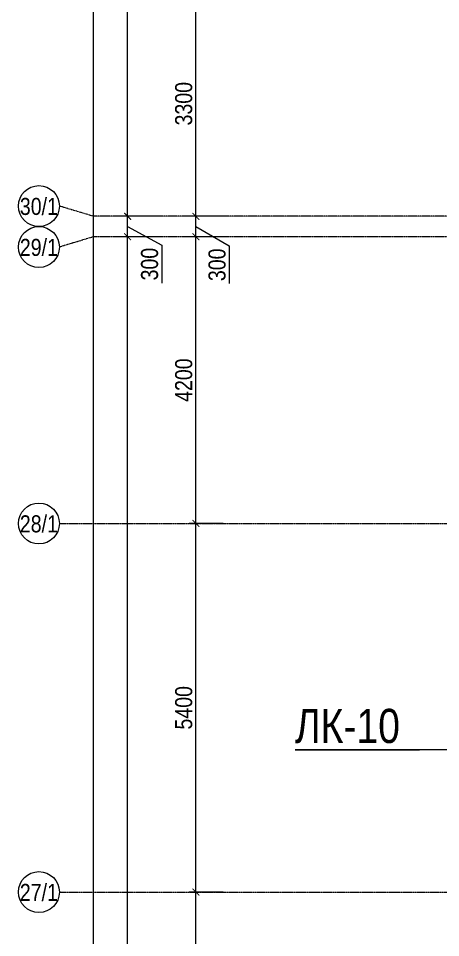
# Model space of a CAD drawing. Header units: millimetres. Extents: x -7155 to 483283, y -227682 to 148426.
# Drawn here: x -6555 to -372, y 90233 to 103700 of the extents above; entities that cross this region are included whole.
import ezdxf
from ezdxf.enums import TextEntityAlignment as Align

# ---------------------------------------------------------------- set-up
doc = ezdxf.new("R2010")
doc.units = ezdxf.units.MM
doc.linetypes.add('CENTER2', pattern=[28.575, 19.05, -3.175, 3.175, -3.175])
doc.layers.get('Defpoints').update_dxf_attribs({"color": 140})
doc.layers.add('АР_ЛК_марка', color=6, linetype='Continuous', lineweight=5)
doc.layers.add('АР_Оси_РД_размер', color=8, linetype='Continuous', lineweight=0)
doc.layers.add('АР_Оси_РД_100', color=7, linetype='Continuous', lineweight=0, true_color=0x525252)
doc.layers.add('РД_Оси_100', color=7, linetype='Continuous', lineweight=0, true_color=0x525252)
doc.styles.add('style1', font='ARIALN.TTF')
doc.styles.add('ккк', font='isocpeur.ttf', dxfattribs={"width": 0.85, "oblique": 15})
doc.dimstyles.new('Dim100_ареал', dxfattribs={"dimscale": 100, "dimtxt": 2.5, "dimasz": 1, "dimexe": 1, "dimexo": 1, "dimgap": 0.5, "dimtad": 1, "dimzin": 12, "dimdsep": 46, "dimtxsty": 'style1', "dimblk": 'ARCHTICK', "dimcen": 1, "dimdle": 1, "dimclrd": 256, "dimclre": 256, "dimaunit": 1, "dimadec": 0, "dimazin": 3, "dimtfac": 1, "dimtmove": 1, "dimatfit": 3, "dimldrblk": 'OPEN30', "dimfxl": 4, "dimfxlon": 1, "dimtolj": 1, "dimtzin": 0, "dimlwd": 9, "dimlwe": 9, "dimarcsym": 0})

# ---------------------------------------------------------------- blocks, each defined once
blk = doc.blocks.new('A-iden')
at = {"linetype": 'Continuous', "lineweight": 5}
blk.add_circle((0, -4), 3, dxfattribs=at)
at = {"color": 0, "linetype": 'Continuous', "lineweight": 20, "style": 'ккк', "width": 0.85}
blk.add_attdef('ID', text='', height=4, dxfattribs=at).set_placement((0.31, -3.85), align=Align.MIDDLE_CENTER)
blk = doc.blocks.new('_ArchTick')
at = {"color": 0, "linetype": 'ByBlock', "const_width": 0.15}
blk.add_lwpolyline([(-0.5, -0.5), (0.5, 0.5)], dxfattribs=at)
blk = doc.blocks.new('*D113')
at = {"layer": 'Defpoints', "color": 0, "lineweight": 50, "transparency": 16777216}
for p in [(-5455, 134700), (-2955, 134700), (-2955, 0)]:
    blk.add_point(p, dxfattribs=at)
at = {"layer": 'АР_Оси_РД_размер', "lineweight": 9, "transparency": 16777216}
for p, q in [((-5055, 134700), (-5555, 134700)), ((-5455, -100), (-5455, 134800)), ((-5055, 0), (-5555, 0))]:
    blk.add_line(p, q, dxfattribs=at)
at = {"layer": 'АР_Оси_РД_размер', "lineweight": 9, "transparency": 16777216, "xscale": 100, "yscale": 100, "zscale": 100}
for p, rotation in [((-5455, 134700), 90), ((-5455, 0), 270)]:
    blk.add_blockref('_ArchTick', p, dxfattribs=dict(at, rotation=rotation))
at = {"layer": 'АР_Оси_РД_размер', "color": 0, "transparency": 16777216, "insert": (-5633, 67350), "char_height": 250, "attachment_point": 5, "rotation": 90, "style": 'style1'}
blk.add_mtext('\\A1;134700', dxfattribs=at)
blk = doc.blocks.new('_Open30')
at = {"color": 0, "linetype": 'ByBlock', "lineweight": -2}
for p, q in [((-1, 0.27), (0, 0)), ((0, 0), (-1, -0.27)), ((0, 0), (-1, 0))]:
    blk.add_line(p, q, dxfattribs=at)
blk = doc.blocks.new('*D137')
at = {"layer": 'Defpoints', "color": 0, "lineweight": 50, "transparency": 16777216}
for p in [(-3955, 90900), (-2955, 90900), (-2955, 88500)]:
    blk.add_point(p, dxfattribs=at)
at = {"layer": 'АР_Оси_РД_размер', "lineweight": 9, "transparency": 16777216}
for p, q in [((-3955, 88400), (-3955, 91000)), ((-3555, 90900), (-4055, 90900)), ((-3555, 88500), (-4055, 88500))]:
    blk.add_line(p, q, dxfattribs=at)
at = {"layer": 'АР_Оси_РД_размер', "lineweight": 9, "transparency": 16777216, "xscale": 100, "yscale": 100, "zscale": 100}
for p, rotation in [((-3955, 90900), 90), ((-3955, 88500), 270)]:
    blk.add_blockref('_ArchTick', p, dxfattribs=dict(at, rotation=rotation))
at = {"layer": 'АР_Оси_РД_размер', "color": 0, "transparency": 16777216, "insert": (-4133, 89700), "char_height": 250, "attachment_point": 5, "rotation": 90, "style": 'style1'}
blk.add_mtext('\\A1;2400', dxfattribs=at)
blk = doc.blocks.new('*D138')
at = {"layer": 'Defpoints', "color": 0, "lineweight": 50, "transparency": 16777216}
for p in [(-3955, 96300), (-2955, 96300), (-2955, 90900)]:
    blk.add_point(p, dxfattribs=at)
at = {"layer": 'АР_Оси_РД_размер', "lineweight": 9, "transparency": 16777216}
for p, q in [((-3555, 96300), (-4055, 96300)), ((-3955, 90800), (-3955, 96400)), ((-3555, 90900), (-4055, 90900))]:
    blk.add_line(p, q, dxfattribs=at)
at = {"layer": 'АР_Оси_РД_размер', "lineweight": 9, "transparency": 16777216, "xscale": 100, "yscale": 100, "zscale": 100}
for p, rotation in [((-3955, 96300), 90), ((-3955, 90900), 270)]:
    blk.add_blockref('_ArchTick', p, dxfattribs=dict(at, rotation=rotation))
at = {"layer": 'АР_Оси_РД_размер', "color": 0, "transparency": 16777216, "insert": (-4133, 93600), "char_height": 250, "attachment_point": 5, "rotation": 90, "style": 'style1'}
blk.add_mtext('\\A1;5400', dxfattribs=at)
blk = doc.blocks.new('*D139')
at = {"layer": 'Defpoints', "color": 0, "lineweight": 50, "transparency": 16777216}
for p in [(-3955, 100500), (-2955, 100500), (-2955, 96300)]:
    blk.add_point(p, dxfattribs=at)
at = {"layer": 'АР_Оси_РД_размер', "lineweight": 9, "transparency": 16777216}
for p, q in [((-3955, 96200), (-3955, 100600)), ((-3555, 100500), (-4055, 100500)), ((-3555, 96300), (-4055, 96300))]:
    blk.add_line(p, q, dxfattribs=at)
at = {"layer": 'АР_Оси_РД_размер', "lineweight": 9, "transparency": 16777216, "xscale": 100, "yscale": 100, "zscale": 100}
for p, rotation in [((-3955, 100500), 90), ((-3955, 96300), 270)]:
    blk.add_blockref('_ArchTick', p, dxfattribs=dict(at, rotation=rotation))
at = {"layer": 'АР_Оси_РД_размер', "color": 0, "transparency": 16777216, "insert": (-4133, 98400), "char_height": 250, "attachment_point": 5, "rotation": 90, "style": 'style1'}
blk.add_mtext('\\A1;4200', dxfattribs=at)
blk = doc.blocks.new('*D140')
at = {"layer": 'Defpoints', "color": 0, "lineweight": 50, "transparency": 16777216}
for p in [(-3955, 100800), (-2955, 100800), (-2955, 100500)]:
    blk.add_point(p, dxfattribs=at)
at = {"layer": 'АР_Оси_РД_размер', "lineweight": 9, "transparency": 16777216}
for p, q in [((-3955, 100400), (-3955, 100900)), ((-3555, 100800), (-4055, 100800)), ((-3955, 100650), (-3467, 100366)), ((-3555, 100500), (-4055, 100500)), ((-3467, 100366), (-3467, 99814))]:
    blk.add_line(p, q, dxfattribs=at)
at = {"layer": 'АР_Оси_РД_размер', "lineweight": 9, "transparency": 16777216, "xscale": 100, "yscale": 100, "zscale": 100}
for p, rotation in [((-3955, 100800), 90), ((-3955, 100500), 270)]:
    blk.add_blockref('_ArchTick', p, dxfattribs=dict(at, rotation=rotation))
at = {"layer": 'АР_Оси_РД_размер', "color": 0, "transparency": 16777216, "insert": (-3645, 100090), "char_height": 250, "attachment_point": 5, "rotation": 90, "style": 'style1'}
blk.add_mtext('\\A1;300', dxfattribs=at)
blk = doc.blocks.new('*D141')
at = {"layer": 'Defpoints', "color": 0, "lineweight": 50, "transparency": 16777216}
for p in [(-3955, 104100), (-2955, 104100), (-2955, 100800)]:
    blk.add_point(p, dxfattribs=at)
at = {"layer": 'АР_Оси_РД_размер', "lineweight": 9, "transparency": 16777216}
for p, q in [((-3555, 104100), (-4055, 104100)), ((-3955, 100700), (-3955, 104200)), ((-3555, 100800), (-4055, 100800))]:
    blk.add_line(p, q, dxfattribs=at)
at = {"layer": 'АР_Оси_РД_размер', "lineweight": 9, "transparency": 16777216, "xscale": 100, "yscale": 100, "zscale": 100}
for p, rotation in [((-3955, 104100), 90), ((-3955, 100800), 270)]:
    blk.add_blockref('_ArchTick', p, dxfattribs=dict(at, rotation=rotation))
at = {"layer": 'АР_Оси_РД_размер', "color": 0, "transparency": 16777216, "insert": (-4133, 102450), "char_height": 250, "attachment_point": 5, "rotation": 90, "style": 'style1'}
blk.add_mtext('\\A1;3300', dxfattribs=at)
blk = doc.blocks.new('*D158')
at = {"layer": 'Defpoints', "color": 0, "lineweight": 50, "transparency": 16777216}
for p in [(-4955, 100500), (-2955, 100500), (-2955, 68700)]:
    blk.add_point(p, dxfattribs=at)
at = {"layer": 'АР_Оси_РД_размер', "lineweight": 9, "transparency": 16777216}
for p, q in [((-4955, 68600), (-4955, 100600)), ((-4555, 100500), (-5055, 100500)), ((-4555, 68700), (-5055, 68700))]:
    blk.add_line(p, q, dxfattribs=at)
at = {"layer": 'АР_Оси_РД_размер', "lineweight": 9, "transparency": 16777216, "xscale": 100, "yscale": 100, "zscale": 100}
for p, rotation in [((-4955, 100500), 90), ((-4955, 68700), 270)]:
    blk.add_blockref('_ArchTick', p, dxfattribs=dict(at, rotation=rotation))
at = {"layer": 'АР_Оси_РД_размер', "color": 0, "transparency": 16777216, "insert": (-5133, 84600), "char_height": 250, "attachment_point": 5, "rotation": 90, "style": 'style1'}
blk.add_mtext('\\A1;31800', dxfattribs=at)
blk = doc.blocks.new('*D159')
at = {"layer": 'Defpoints', "color": 0, "lineweight": 50, "transparency": 16777216}
for p in [(-4955, 100800), (-2955, 100800), (-2955, 100500)]:
    blk.add_point(p, dxfattribs=at)
at = {"layer": 'АР_Оси_РД_размер', "lineweight": 9, "transparency": 16777216}
for p, q in [((-4955, 100400), (-4955, 100900)), ((-4555, 100800), (-5055, 100800)), ((-4955, 100650), (-4455, 100376)), ((-4555, 100500), (-5055, 100500)), ((-4455, 100376), (-4455, 99823))]:
    blk.add_line(p, q, dxfattribs=at)
at = {"layer": 'АР_Оси_РД_размер', "lineweight": 9, "transparency": 16777216, "xscale": 100, "yscale": 100, "zscale": 100}
for p, rotation in [((-4955, 100800), 90), ((-4955, 100500), 270)]:
    blk.add_blockref('_ArchTick', p, dxfattribs=dict(at, rotation=rotation))
at = {"layer": 'АР_Оси_РД_размер', "color": 0, "transparency": 16777216, "insert": (-4633, 100100), "char_height": 250, "attachment_point": 5, "rotation": 90, "style": 'style1'}
blk.add_mtext('\\A1;300', dxfattribs=at)
blk = doc.blocks.new('*D160')
at = {"layer": 'Defpoints', "color": 0, "lineweight": 50, "transparency": 16777216}
for p in [(-4955, 134700), (-2955, 134700), (-2955, 100800)]:
    blk.add_point(p, dxfattribs=at)
at = {"layer": 'АР_Оси_РД_размер', "lineweight": 9, "transparency": 16777216}
for p, q in [((-4555, 134700), (-5055, 134700)), ((-4955, 100700), (-4955, 134800)), ((-4555, 100800), (-5055, 100800))]:
    blk.add_line(p, q, dxfattribs=at)
at = {"layer": 'АР_Оси_РД_размер', "lineweight": 9, "transparency": 16777216, "xscale": 100, "yscale": 100, "zscale": 100}
for p, rotation in [((-4955, 134700), 90), ((-4955, 100800), 270)]:
    blk.add_blockref('_ArchTick', p, dxfattribs=dict(at, rotation=rotation))
at = {"layer": 'АР_Оси_РД_размер', "color": 0, "transparency": 16777216, "insert": (-5133, 117750), "char_height": 250, "attachment_point": 5, "rotation": 90, "style": 'style1'}
blk.add_mtext('\\A1;33900', dxfattribs=at)
blk = doc.blocks.new('СОШ_2200_АР_ОСИ_М100_28.05.24')
at = {"layer": 'АР_Оси_РД_100', "linetype": 'CENTER2'}
for p, q in [((-5954.958, 96300), (119910, 96300)), ((-5954.958, 90900), (119910, 90900))]:
    blk.add_line(p, q, dxfattribs=at)
for points in [[(119910, 100950), (119410, 100800), (-5454.958, 100800), (-5954.958, 100950)], [(119910, 100350), (119410, 100500), (-5454.958, 100500), (-5954.958, 100350)]]:
    blk.add_lwpolyline(points, dxfattribs=at)
at = {"layer": 'АР_Оси_РД_100'}
ref = blk.add_blockref('A-iden', (-6254.958, 101350), dxfattribs=dict(at, xscale=100, yscale=100, zscale=100))
ref.add_attrib('ID', '30/1', dxfattribs={"layer": '0', "linetype": 'Continuous', "height": 250, "style": 'style1'}).set_placement((-6254.958, 100950), align=Align.MIDDLE)
ref = blk.add_blockref('A-iden', (-6254.958, 100750), dxfattribs=dict(at, xscale=100, yscale=100, zscale=100))
ref.add_attrib('ID', '29/1', dxfattribs={"layer": '0', "linetype": 'Continuous', "height": 250, "style": 'style1'}).set_placement((-6254.958, 100350), align=Align.MIDDLE)
ref = blk.add_blockref('A-iden', (-6254.958, 96700), dxfattribs=dict(at, xscale=100, yscale=100, zscale=100))
ref.add_attrib('ID', '28/1', dxfattribs={"layer": '0', "linetype": 'Continuous', "height": 250, "style": 'style1'}).set_placement((-6254.958, 96300), align=Align.MIDDLE)
ref = blk.add_blockref('A-iden', (-6254.958, 91300), dxfattribs=dict(at, xscale=100, yscale=100, zscale=100))
ref.add_attrib('ID', '27/1', dxfattribs={"layer": '0', "linetype": 'Continuous', "height": 250, "style": 'style1'}).set_placement((-6254.958, 90900), align=Align.MIDDLE)
at = {"layer": 'АР_Оси_РД_размер'}
for base, p1, p2, picture, middle in [((-5454.958, 134700), (-2954.958, 0), (-2954.958, 134700), '*D113', (-5632.601, 67350)), ((-4954.958, 134700), (-2954.958, 100800), (-2954.958, 134700), '*D160', (-5132.601, 117750)), ((-3954.958, 104100), (-2954.958, 100800), (-2954.958, 104100), '*D141', (-4132.601, 102450)), ((-4954.958, 100500), (-2954.958, 68700), (-2954.958, 100500), '*D158', (-5132.601, 84600)), ((-3954.958, 100500), (-2954.958, 96300), (-2954.958, 100500), '*D139', (-4132.601, 98400)), ((-3954.958, 96300), (-2954.958, 90900), (-2954.958, 96300), '*D138', (-4132.601, 93600)), ((-3954.958, 90900), (-2954.958, 88500), (-2954.958, 90900), '*D137', (-4132.601, 89700))]:
    dim = blk.add_linear_dim(base=base, p1=p1, p2=p2, angle=90, dimstyle='Dim100_ареал', dxfattribs=at)
    dim.commit()
    dim.dimension.update_dxf_attribs({"geometry": picture, "text_midpoint": middle})
for base, picture, middle in [((-4954.958, 100800), '*D159', (-4454.958, 100325.718)), ((-3954.958, 100800), '*D140', (-3467.196, 100316.233))]:
    dim = blk.add_linear_dim(base=base, p1=(-2954.958, 100500), p2=(-2954.958, 100800), angle=90, dimstyle='Dim100_ареал', dxfattribs=at)
    dim.commit()
    dim.dimension.update_dxf_attribs({"geometry": picture, "text_midpoint": middle, "dimtype": 128})

msp = doc.modelspace()

# ---------------------------------------------------------------- linework, layer by layer
at = {"layer": 'АР_ЛК_марка', "color": 18, "linetype": 'ByBlock', "lineweight": -2, "true_color": 0x000000}
for p, q in [((-2500, 92986), (-996, 92986)), ((-683, 92986), (-996, 92986)), ((583, 92990), (-683, 92986))]:
    msp.add_line(p, q, dxfattribs=at)

# ---------------------------------------------------------------- block references
at = {"layer": 'РД_Оси_100'}
msp.add_blockref('СОШ_2200_АР_ОСИ_М100_28.05.24', (0, 0), dxfattribs=at)

# ---------------------------------------------------------------- texts
at = {"layer": 'АР_ЛК_марка', "color": 18, "lineweight": 50, "true_color": 0x000000, "style": 'style1'}
for s, p in [('ЛК', (-2505, 93084)), ('-10', (-1795, 93084))]:
    msp.add_text(s, height=500, dxfattribs=at).set_placement(p)

doc.saveas('drawing.dxf')
